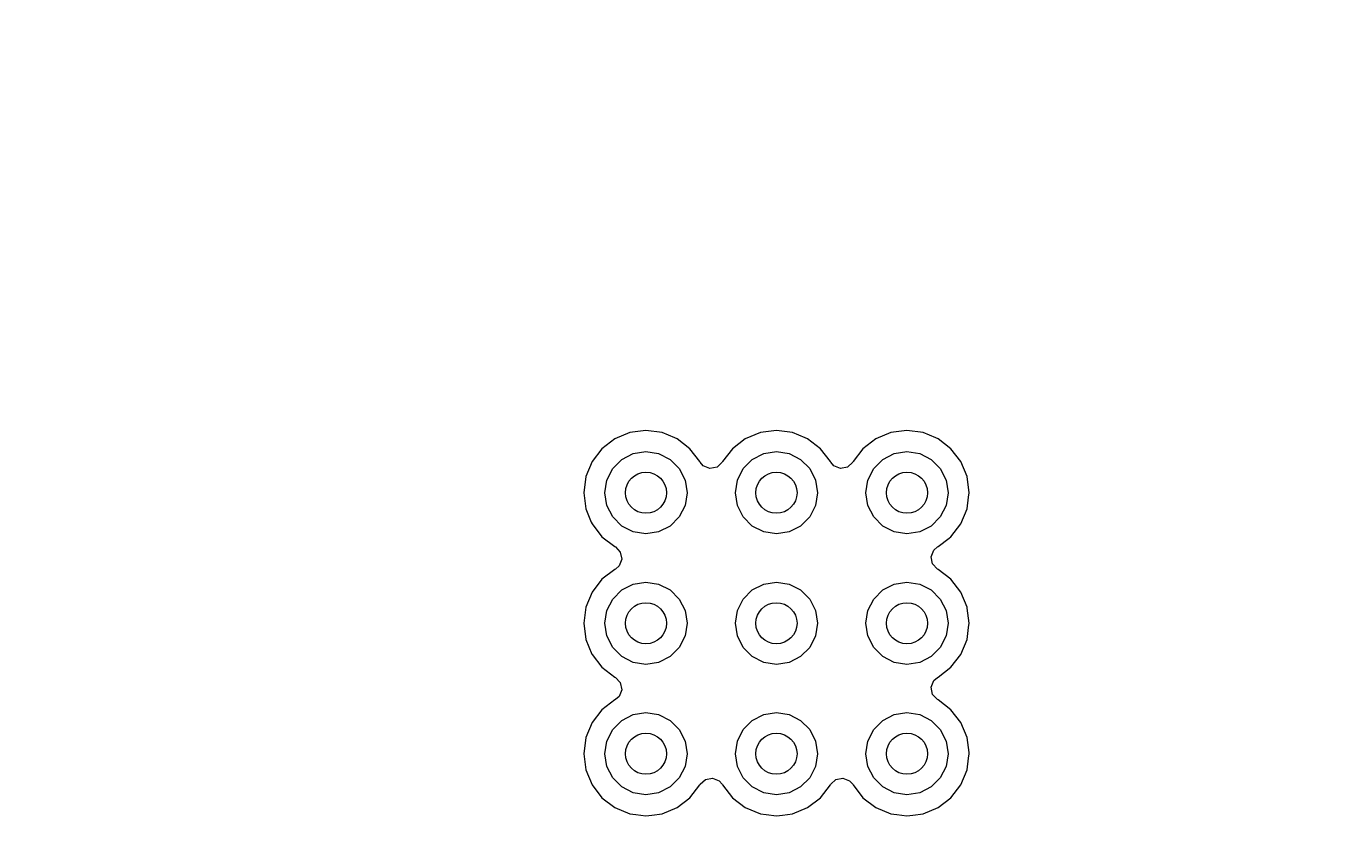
# Model space of a CAD drawing. Extents: x 116 to 183, y -110.2 to -37.6.
# Drawn here: x 141.8 to 154.46, y -73.5 to -65.82 of the extents above; entities that cross this region are included whole.
import ezdxf

# ---------------------------------------------------------------- set-up
doc = ezdxf.new("R2010")
doc.units = 0
doc.layers.add('BLACK', color=7, linetype='CONTINUOUS')

msp = doc.modelspace()

# ---------------------------------------------------------------- linework, layer by layer
at = {"layer": 'BLACK', "linetype": 'CONTINUOUS'}
for p, q in [((147.827999, -69.752318), (147.671239, -69.772955)), ((147.828001, -69.752318), (147.827999, -69.752318)), ((147.98476, -69.772955), (147.828001, -69.752318)), ((149.097999, -69.752318), (148.941239, -69.772955)), ((149.098001, -69.752318), (149.097999, -69.752318)), ((149.25476, -69.772955), (149.098001, -69.752318)), ((150.367999, -69.752318), (150.211239, -69.772955)), ((150.368001, -69.752318), (150.367999, -69.752318)), ((150.52476, -69.772955), (150.368001, -69.752318)), ((147.52516, -69.833463), (147.399718, -69.929718)), ((147.671237, -69.772956), (147.52516, -69.833463)), ((147.671239, -69.772955), (147.671237, -69.772956)), ((147.984762, -69.772956), (147.98476, -69.772955)), ((148.108147, -69.824064), (147.984762, -69.772956)), ((148.130841, -69.833464), (148.108147, -69.824064)), ((148.256282, -69.929718), (148.130841, -69.833464)), ((148.79516, -69.833463), (148.669718, -69.929718)), ((148.941237, -69.772956), (148.79516, -69.833463)), ((148.941239, -69.772955), (148.941237, -69.772956)), ((149.254762, -69.772956), (149.25476, -69.772955)), ((149.378147, -69.824064), (149.254762, -69.772956)), ((149.400841, -69.833464), (149.378147, -69.824064)), ((149.526282, -69.929718), (149.400841, -69.833464)), ((150.06516, -69.833463), (149.939718, -69.929718)), ((150.211237, -69.772956), (150.06516, -69.833463)), ((150.211239, -69.772955), (150.211237, -69.772956)), ((150.524762, -69.772956), (150.52476, -69.772955)), ((150.648147, -69.824064), (150.524762, -69.772956)), ((150.670841, -69.833464), (150.648147, -69.824064)), ((150.796282, -69.929718), (150.670841, -69.833464)), ((147.399718, -69.929718), (147.303463, -70.05516)), ((147.592886, -70.034393), (147.704393, -69.977577)), ((147.704393, -69.977577), (147.828, -69.958)), ((147.828, -69.958), (147.951607, -69.977577)), ((147.951607, -69.977577), (148.063114, -70.034393)), ((148.352536, -70.055159), (148.256282, -69.929718)), ((148.669718, -69.929718), (148.573458, -70.055166)), ((148.862886, -70.034393), (148.974393, -69.977577)), ((148.974393, -69.977577), (149.098, -69.958)), ((149.098, -69.958), (149.221607, -69.977577)), ((149.221607, -69.977577), (149.333114, -70.034393)), ((149.622536, -70.055159), (149.526282, -69.929718)), ((149.939718, -69.929718), (149.843458, -70.055166)), ((150.132886, -70.034393), (150.244393, -69.977577)), ((150.244393, -69.977577), (150.368, -69.958)), ((150.368, -69.958), (150.491607, -69.977577)), ((150.491607, -69.977577), (150.603114, -70.034393)), ((150.892536, -70.055159), (150.796282, -69.929718)), ((147.303463, -70.05516), (147.242956, -70.201237)), ((147.447577, -70.234393), (147.504393, -70.122886)), ((147.504393, -70.122886), (147.592886, -70.034393)), ((148.063114, -70.034393), (148.151607, -70.122886)), ((148.151607, -70.122886), (148.208423, -70.234393)), ((148.352541, -70.055166), (148.352536, -70.055159)), ((148.355613, -70.060487), (148.352541, -70.055166)), ((148.386349, -70.095959), (148.355613, -70.060487)), ((148.451214, -70.121927), (148.386349, -70.095959)), ((148.519821, -70.108703), (148.451214, -70.121927)), ((148.570387, -70.060487), (148.519821, -70.108703)), ((148.573458, -70.055166), (148.570387, -70.060487)), ((148.717577, -70.234393), (148.774393, -70.122886)), ((148.774393, -70.122886), (148.862886, -70.034393)), ((149.333114, -70.034393), (149.421607, -70.122886)), ((149.421607, -70.122886), (149.478423, -70.234393)), ((149.622541, -70.055166), (149.622536, -70.055159)), ((149.625613, -70.060487), (149.622541, -70.055166)), ((149.656349, -70.095959), (149.625613, -70.060487)), ((149.721214, -70.121927), (149.656349, -70.095959)), ((149.789821, -70.108703), (149.721214, -70.121927)), ((149.840387, -70.060487), (149.789821, -70.108703)), ((149.843458, -70.055166), (149.840387, -70.060487)), ((149.987577, -70.234393), (150.044393, -70.122886)), ((150.044393, -70.122886), (150.132886, -70.034393)), ((150.603114, -70.034393), (150.691607, -70.122886)), ((150.691607, -70.122886), (150.748423, -70.234393)), ((150.953044, -70.201238), (150.892536, -70.055159)), ((147.242955, -70.201239), (147.222318, -70.357998)), ((147.242956, -70.201237), (147.242955, -70.201239)), ((147.428, -70.358), (147.447577, -70.234393)), ((148.208423, -70.234393), (148.228, -70.358)), ((148.698, -70.358), (148.717577, -70.234393)), ((149.478423, -70.234393), (149.498, -70.358)), ((149.968, -70.358), (149.987577, -70.234393)), ((150.748423, -70.234393), (150.768, -70.358)), ((150.953044, -70.201239), (150.953044, -70.201238)), ((150.973682, -70.357998), (150.953044, -70.201239)), ((147.222318, -70.357998), (147.222318, -70.358001)), ((147.222318, -70.358001), (147.242955, -70.51476)), ((147.447577, -70.481607), (147.428, -70.358)), ((148.228, -70.358), (148.208423, -70.481607)), ((148.717577, -70.481607), (148.698, -70.358)), ((149.498, -70.358), (149.478423, -70.481607)), ((149.987577, -70.481607), (149.968, -70.358)), ((150.768, -70.358), (150.748423, -70.481607)), ((150.968169, -70.399874), (150.973682, -70.358001)), ((150.973682, -70.358001), (150.973682, -70.357998)), ((147.504393, -70.593114), (147.447577, -70.481607)), ((148.208423, -70.481607), (148.151607, -70.593114)), ((148.774393, -70.593114), (148.717577, -70.481607)), ((149.478423, -70.481607), (149.421607, -70.593114)), ((150.044393, -70.593114), (149.987577, -70.481607)), ((150.748423, -70.481607), (150.691607, -70.593114)), ((150.953044, -70.514762), (150.968169, -70.399874)), ((147.242955, -70.51476), (147.242956, -70.514762)), ((147.242956, -70.514762), (147.296172, -70.643238)), ((147.592886, -70.681607), (147.504393, -70.593114)), ((148.151607, -70.593114), (148.063114, -70.681607)), ((148.862886, -70.681607), (148.774393, -70.593114)), ((149.421607, -70.593114), (149.333114, -70.681607)), ((150.132886, -70.681607), (150.044393, -70.593114)), ((150.691607, -70.593114), (150.603114, -70.681607)), ((150.892536, -70.660841), (150.953044, -70.514762)), ((147.296172, -70.643238), (147.303464, -70.660841)), ((147.303464, -70.660841), (147.399718, -70.786282)), ((147.704393, -70.738423), (147.592886, -70.681607)), ((147.828, -70.758), (147.704393, -70.738423)), ((147.951607, -70.738423), (147.828, -70.758)), ((148.063114, -70.681607), (147.951607, -70.738423)), ((148.974393, -70.738423), (148.862886, -70.681607)), ((149.098, -70.758), (148.974393, -70.738423)), ((149.221607, -70.738423), (149.098, -70.758)), ((149.333114, -70.681607), (149.221607, -70.738423)), ((150.244393, -70.738423), (150.132886, -70.681607)), ((150.368, -70.758), (150.244393, -70.738423)), ((150.491607, -70.738423), (150.368, -70.758)), ((150.603114, -70.681607), (150.491607, -70.738423)), ((150.796282, -70.786282), (150.892536, -70.660841)), ((147.399718, -70.786282), (147.525159, -70.882536)), ((147.525159, -70.882536), (147.525166, -70.882541)), ((147.525166, -70.882541), (147.530487, -70.885613)), ((147.530487, -70.885613), (147.578703, -70.936179)), ((150.630037, -70.916352), (150.665515, -70.88561)), ((150.665515, -70.88561), (150.670828, -70.882541)), ((150.670828, -70.882541), (150.670841, -70.882536)), ((150.670841, -70.882536), (150.778407, -70.799998)), ((150.778407, -70.799998), (150.796282, -70.786282)), ((147.591927, -71.004786), (147.565959, -71.069651)), ((147.578703, -70.936179), (147.591927, -71.004786)), ((150.604072, -70.981218), (150.630037, -70.916352)), ((150.617298, -71.049825), (150.604072, -70.981218)), ((147.525166, -71.103458), (147.399718, -71.199718)), ((147.530487, -71.100387), (147.525166, -71.103458)), ((147.565959, -71.069651), (147.530487, -71.100387)), ((150.665515, -71.10039), (150.617298, -71.049825)), ((150.670834, -71.103461), (150.665515, -71.10039)), ((150.670841, -71.103464), (150.670834, -71.103461)), ((150.796282, -71.199718), (150.670841, -71.103464)), ((147.399718, -71.199718), (147.303463, -71.32516)), ((147.592886, -71.304393), (147.704393, -71.247577)), ((147.704393, -71.247577), (147.828, -71.228)), ((147.828, -71.228), (147.951607, -71.247577)), ((147.951607, -71.247577), (148.063114, -71.304393)), ((148.862886, -71.304393), (148.974393, -71.247577)), ((148.974393, -71.247577), (149.098, -71.228)), ((149.098, -71.228), (149.221607, -71.247577)), ((149.221607, -71.247577), (149.333114, -71.304393)), ((150.132886, -71.304393), (150.244393, -71.247577)), ((150.244393, -71.247577), (150.368, -71.228)), ((150.368, -71.228), (150.491607, -71.247577)), ((150.491607, -71.247577), (150.603114, -71.304393)), ((150.892536, -71.325159), (150.796282, -71.199718)), ((147.303463, -71.32516), (147.242956, -71.471237)), ((147.447577, -71.504393), (147.504393, -71.392886)), ((147.504393, -71.392886), (147.592886, -71.304393)), ((148.063114, -71.304393), (148.151607, -71.392886)), ((148.151607, -71.392886), (148.208423, -71.504393)), ((148.717577, -71.504393), (148.774393, -71.392886)), ((148.774393, -71.392886), (148.862886, -71.304393)), ((149.333114, -71.304393), (149.421607, -71.392886)), ((149.421607, -71.392886), (149.478423, -71.504393)), ((149.987577, -71.504393), (150.044393, -71.392886)), ((150.044393, -71.392886), (150.132886, -71.304393)), ((150.603114, -71.304393), (150.691607, -71.392886)), ((150.691607, -71.392886), (150.748423, -71.504393)), ((150.953044, -71.471238), (150.892536, -71.325159)), ((147.242955, -71.471239), (147.222318, -71.627998)), ((147.242956, -71.471237), (147.242955, -71.471239)), ((147.428, -71.628), (147.447577, -71.504393)), ((148.208423, -71.504393), (148.228, -71.628)), ((148.698, -71.628), (148.717577, -71.504393)), ((149.478423, -71.504393), (149.498, -71.628)), ((149.968, -71.628), (149.987577, -71.504393)), ((150.748423, -71.504393), (150.768, -71.628)), ((150.954262, -71.480488), (150.953044, -71.471238)), ((150.973682, -71.627998), (150.954262, -71.480488)), ((147.222318, -71.627998), (147.222318, -71.628001)), ((147.222318, -71.628001), (147.242955, -71.78476)), ((147.447577, -71.751607), (147.428, -71.628)), ((148.228, -71.628), (148.208423, -71.751607)), ((148.717577, -71.751607), (148.698, -71.628)), ((149.498, -71.628), (149.478423, -71.751607)), ((149.987577, -71.751607), (149.968, -71.628)), ((150.768, -71.628), (150.748423, -71.751607)), ((150.968169, -71.669874), (150.973682, -71.628001)), ((150.973682, -71.628001), (150.973682, -71.627998)), ((147.504393, -71.863114), (147.447577, -71.751607)), ((148.208423, -71.751607), (148.151607, -71.863114)), ((148.774393, -71.863114), (148.717577, -71.751607)), ((149.478423, -71.751607), (149.421607, -71.863114)), ((150.044393, -71.863114), (149.987577, -71.751607)), ((150.748423, -71.751607), (150.691607, -71.863114)), ((150.953044, -71.784762), (150.968169, -71.669874)), ((147.242955, -71.78476), (147.242956, -71.784762)), ((147.242956, -71.784762), (147.302403, -71.928281)), ((147.592886, -71.951607), (147.504393, -71.863114)), ((148.151607, -71.863114), (148.063114, -71.951607)), ((148.862886, -71.951607), (148.774393, -71.863114)), ((149.421607, -71.863114), (149.333114, -71.951607)), ((150.132886, -71.951607), (150.044393, -71.863114)), ((150.691607, -71.863114), (150.603114, -71.951607)), ((150.892536, -71.930841), (150.953044, -71.784762)), ((147.302403, -71.928281), (147.303464, -71.930841)), ((147.303464, -71.930841), (147.399718, -72.056282)), ((147.704393, -72.008423), (147.592886, -71.951607)), ((147.828, -72.028), (147.704393, -72.008423)), ((147.951607, -72.008423), (147.828, -72.028)), ((148.063114, -71.951607), (147.951607, -72.008423)), ((148.974393, -72.008423), (148.862886, -71.951607)), ((149.098, -72.028), (148.974393, -72.008423)), ((149.221607, -72.008423), (149.098, -72.028)), ((149.333114, -71.951607), (149.221607, -72.008423)), ((150.244393, -72.008423), (150.132886, -71.951607)), ((150.368, -72.028), (150.244393, -72.008423)), ((150.491607, -72.008423), (150.368, -72.028)), ((150.603114, -71.951607), (150.491607, -72.008423)), ((150.796282, -72.056282), (150.892536, -71.930841)), ((147.399718, -72.056282), (147.525159, -72.152536)), ((147.525159, -72.152536), (147.525166, -72.152541)), ((147.525166, -72.152541), (147.530487, -72.155613)), ((147.530487, -72.155613), (147.578703, -72.206179)), ((150.630037, -72.186352), (150.665515, -72.15561)), ((150.665515, -72.15561), (150.670828, -72.152541)), ((150.670828, -72.152541), (150.670841, -72.152536)), ((150.670841, -72.152536), (150.796282, -72.056282)), ((147.591927, -72.274786), (147.565959, -72.339651)), ((147.578703, -72.206179), (147.591927, -72.274786)), ((150.604072, -72.251218), (150.630037, -72.186352)), ((150.617298, -72.319825), (150.604072, -72.251218)), ((147.525166, -72.373458), (147.399718, -72.469718)), ((147.530487, -72.370387), (147.525166, -72.373458)), ((147.565959, -72.339651), (147.530487, -72.370387)), ((150.665515, -72.37039), (150.617298, -72.319825)), ((150.670834, -72.373461), (150.665515, -72.37039)), ((150.670841, -72.373464), (150.670834, -72.373461)), ((150.796282, -72.469718), (150.670841, -72.373464)), ((147.399718, -72.469718), (147.303463, -72.59516)), ((147.592886, -72.574393), (147.704393, -72.517577)), ((147.704393, -72.517577), (147.828, -72.498)), ((147.828, -72.498), (147.951607, -72.517577)), ((147.951607, -72.517577), (148.063114, -72.574393)), ((148.862886, -72.574393), (148.974393, -72.517577)), ((148.974393, -72.517577), (149.098, -72.498)), ((149.098, -72.498), (149.221607, -72.517577)), ((149.221607, -72.517577), (149.333114, -72.574393)), ((150.132886, -72.574393), (150.244393, -72.517577)), ((150.244393, -72.517577), (150.368, -72.498)), ((150.368, -72.498), (150.491607, -72.517577)), ((150.491607, -72.517577), (150.603114, -72.574393)), ((150.892536, -72.595159), (150.796282, -72.469718)), ((147.303463, -72.59516), (147.242956, -72.741237)), ((147.447577, -72.774393), (147.504393, -72.662886)), ((147.504393, -72.662886), (147.592886, -72.574393)), ((148.063114, -72.574393), (148.151607, -72.662886)), ((148.151607, -72.662886), (148.208423, -72.774393)), ((148.717577, -72.774393), (148.774393, -72.662886)), ((148.774393, -72.662886), (148.862886, -72.574393)), ((149.333114, -72.574393), (149.421607, -72.662886)), ((149.421607, -72.662886), (149.478423, -72.774393)), ((149.987577, -72.774393), (150.044393, -72.662886)), ((150.044393, -72.662886), (150.132886, -72.574393)), ((150.603114, -72.574393), (150.691607, -72.662886)), ((150.691607, -72.662886), (150.748423, -72.774393)), ((150.953044, -72.741238), (150.892536, -72.595159)), ((147.242955, -72.741239), (147.222318, -72.897998)), ((147.242956, -72.741237), (147.242955, -72.741239)), ((147.428, -72.898), (147.447577, -72.774393)), ((148.208423, -72.774393), (148.228, -72.898)), ((148.698, -72.898), (148.717577, -72.774393)), ((149.478423, -72.774393), (149.498, -72.898)), ((149.968, -72.898), (149.987577, -72.774393)), ((150.748423, -72.774393), (150.768, -72.898)), ((150.953044, -72.741239), (150.953044, -72.741238)), ((150.97197, -72.884998), (150.953044, -72.741239)), ((147.222318, -72.897998), (147.222318, -72.898001)), ((147.222318, -72.898001), (147.242955, -73.05476)), ((147.447577, -73.021607), (147.428, -72.898)), ((148.228, -72.898), (148.208423, -73.021607)), ((148.717577, -73.021607), (148.698, -72.898)), ((149.498, -72.898), (149.478423, -73.021607)), ((149.987577, -73.021607), (149.968, -72.898)), ((150.768, -72.898), (150.748423, -73.021607)), ((150.968169, -72.939874), (150.973682, -72.898001)), ((150.973682, -72.897998), (150.97197, -72.884998)), ((150.973682, -72.898001), (150.973682, -72.897998)), ((147.504393, -73.133114), (147.447577, -73.021607)), ((148.208423, -73.021607), (148.151607, -73.133114)), ((148.774393, -73.133114), (148.717577, -73.021607)), ((149.478423, -73.021607), (149.421607, -73.133114)), ((150.044393, -73.133114), (149.987577, -73.021607)), ((150.748423, -73.021607), (150.691607, -73.133114)), ((150.953044, -73.054762), (150.968169, -72.939874)), ((147.242955, -73.05476), (147.242956, -73.054762)), ((147.242956, -73.054762), (147.303464, -73.200841)), ((147.592886, -73.221607), (147.504393, -73.133114)), ((148.151607, -73.133114), (148.063114, -73.221607)), ((148.35561, -73.195515), (148.406175, -73.147298)), ((148.406175, -73.147298), (148.474782, -73.134072)), ((148.474782, -73.134072), (148.539648, -73.160037)), ((148.539648, -73.160037), (148.57039, -73.195515)), ((148.862886, -73.221607), (148.774393, -73.133114)), ((149.421607, -73.133114), (149.333114, -73.221607)), ((149.62561, -73.195515), (149.676175, -73.147298)), ((149.676175, -73.147298), (149.744782, -73.134072)), ((149.744782, -73.134072), (149.809648, -73.160037)), ((149.809648, -73.160037), (149.84039, -73.195515)), ((150.132886, -73.221607), (150.044393, -73.133114)), ((150.691607, -73.133114), (150.603114, -73.221607)), ((150.892536, -73.200841), (150.953044, -73.054762)), ((147.303464, -73.200841), (147.399718, -73.326282)), ((147.704393, -73.278423), (147.592886, -73.221607)), ((147.828, -73.298), (147.704393, -73.278423)), ((147.951607, -73.278423), (147.828, -73.298)), ((148.063114, -73.221607), (147.951607, -73.278423)), ((148.256282, -73.326282), (148.352536, -73.200841)), ((148.352536, -73.200841), (148.352541, -73.200828)), ((148.352541, -73.200828), (148.35561, -73.195515)), ((148.57039, -73.195515), (148.573461, -73.200834)), ((148.573461, -73.200834), (148.573464, -73.200841)), ((148.573464, -73.200841), (148.669718, -73.326282)), ((148.974393, -73.278423), (148.862886, -73.221607)), ((149.098, -73.298), (148.974393, -73.278423)), ((149.221607, -73.278423), (149.098, -73.298)), ((149.333114, -73.221607), (149.221607, -73.278423)), ((149.526282, -73.326282), (149.622536, -73.200841)), ((149.622536, -73.200841), (149.622541, -73.200828)), ((149.622541, -73.200828), (149.62561, -73.195515)), ((149.84039, -73.195515), (149.843461, -73.200834)), ((149.843461, -73.200834), (149.843464, -73.200841)), ((149.843464, -73.200841), (149.939718, -73.326282)), ((150.244393, -73.278423), (150.132886, -73.221607)), ((150.368, -73.298), (150.244393, -73.278423)), ((150.491607, -73.278423), (150.368, -73.298)), ((150.603114, -73.221607), (150.491607, -73.278423)), ((150.796282, -73.326282), (150.892536, -73.200841)), ((147.399718, -73.326282), (147.525159, -73.422536)), ((147.525159, -73.422536), (147.671238, -73.483044)), ((147.984762, -73.483044), (148.130841, -73.422536)), ((148.130841, -73.422536), (148.256282, -73.326282)), ((148.669718, -73.326282), (148.795159, -73.422536)), ((148.795159, -73.422536), (148.941238, -73.483044)), ((149.254762, -73.483044), (149.400841, -73.422536)), ((149.400841, -73.422536), (149.526282, -73.326282)), ((149.939718, -73.326282), (150.065159, -73.422536)), ((150.065159, -73.422536), (150.211238, -73.483044)), ((150.524762, -73.483044), (150.670841, -73.422536)), ((150.670841, -73.422536), (150.796282, -73.326282)), ((147.671238, -73.483044), (147.729255, -73.490682)), ((147.729255, -73.490682), (147.827999, -73.503682)), ((147.827999, -73.503682), (147.828, -73.503682)), ((147.828, -73.503682), (147.828001, -73.503682)), ((147.828001, -73.503682), (147.885743, -73.49608)), ((147.885743, -73.49608), (147.984762, -73.483044)), ((148.941238, -73.483044), (148.999255, -73.490682)), ((148.999255, -73.490682), (149.097999, -73.503682)), ((149.097999, -73.503682), (149.098, -73.503682)), ((149.098, -73.503682), (149.098001, -73.503682)), ((149.098001, -73.503682), (149.155743, -73.49608)), ((149.155743, -73.49608), (149.254762, -73.483044)), ((150.211238, -73.483044), (150.269255, -73.490682)), ((150.269255, -73.490682), (150.367999, -73.503682)), ((150.367999, -73.503682), (150.368, -73.503682)), ((150.368, -73.503682), (150.368001, -73.503682)), ((150.368001, -73.503682), (150.425743, -73.49608)), ((150.425743, -73.49608), (150.524762, -73.483044))]:
    msp.add_line(p, q, dxfattribs=at)
at = {"layer": 'BLACK'}
for centre in [(147.828, -70.358), (149.098, -70.358), (150.368, -70.358), (147.828, -71.628), (149.098, -71.628), (150.368, -71.628), (147.828, -72.898), (149.098, -72.898), (150.368, -72.898)]:
    msp.add_circle(centre, 0.2, dxfattribs=at)
msp.add_arc((149.450502, -71.074296), 33.5, 0, 180, dxfattribs=at)

doc.saveas('drawing.dxf')
